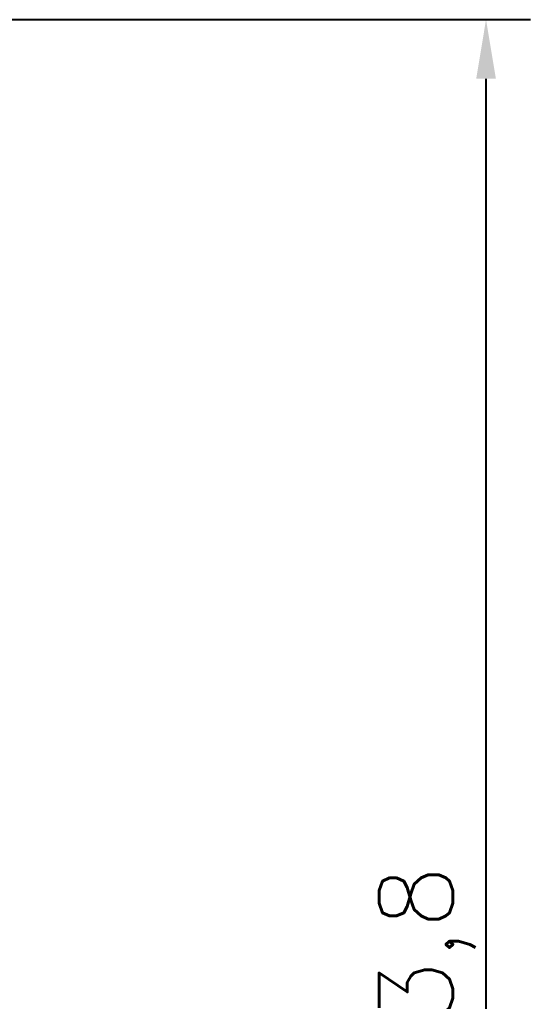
# Model space of a CAD drawing. Header units: metres. Extents: x 0 to 21025, y 0 to 14850.
# Drawn here: x 9103 to 9535, y 12587 to 13416 of the extents above; entities that cross this region are included whole.
import ezdxf

# ---------------------------------------------------------------- set-up
doc = ezdxf.new("R2010")
doc.units = ezdxf.units.M
doc.header["$LTSCALE"] = 25
doc.layers.add('18_COTAS', color=7, linetype='Continuous')
doc.styles.add('ROMANS', font='ROMANS.SHX')
doc.dimstyles.new('25___1-25', dxfattribs={"dimscale": 25, "dimtxt": 2.5, "dimasz": 2, "dimexe": 1.5, "dimexo": 1, "dimgap": 0.5, "dimtad": 1, "dimzin": 12, "dimtxsty": 'ROMANS', "dimcen": 0, "dimclrd": 256, "dimclre": 256, "dimclrt": 3, "dimazin": 3, "dimtfac": 1, "dimtmove": 0, "dimatfit": 0, "dimfxl": 1, "dimlwd": -1, "dimlwe": -1, "dimarcsym": 0})

# ---------------------------------------------------------------- blocks, each defined once
blk = doc.blocks.new('*D14')
at = {"layer": '18_COTAS', "transparency": 16777216}
for p, q in [((8767.15, 13416.48), (9534.93, 13416.48)), ((9497.43, 11742.68), (9497.43, 13366.48)), ((8955.4, 11692.68), (9534.93, 11692.68))]:
    blk.add_line(p, q, dxfattribs=at)
for points in [[(9489.1, 13366.48), (9505.77, 13366.48), (9497.43, 13416.48)], [(9489.1, 11742.68), (9505.77, 11742.68), (9497.43, 11692.68)]]:
    blk.add_solid(points, dxfattribs=at)
at = {"layer": 'Defpoints', "color": 0, "transparency": 16777216}
for p in [(8742.15, 13416.48), (9497.43, 13416.48), (8930.4, 11692.68)]:
    blk.add_point(p, dxfattribs=at)
at = {"layer": '18_COTAS', "color": 3, "transparency": 16777216, "insert": (9447.73, 12554.58), "char_height": 62.5, "attachment_point": 5, "rotation": 90, "style": 'ROMANS'}
blk.add_mtext('1723,8', dxfattribs=at)

msp = doc.modelspace()

# ---------------------------------------------------------------- dimensions: what is measured, and where the dimension line sits
at = {"layer": '18_COTAS'}
dim = msp.add_linear_dim(base=(9497.434, 13416.484), p1=(8930.399, 11692.681), p2=(8742.149, 13416.484), angle=90, dimstyle='25___1-25', dxfattribs=at)
dim.commit()
dim.dimension.update_dxf_attribs({"geometry": '*D14', "text_midpoint": (9447.731, 12554.582)})

doc.saveas('drawing.dxf')
